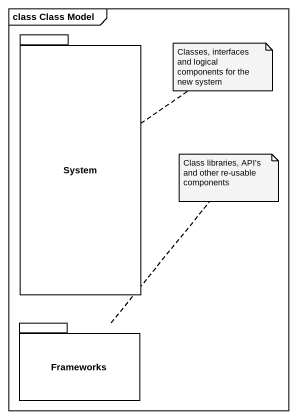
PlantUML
@startuml
mainframe class Class Model
package System {
}
package Frameworks {
}
note top of System : Classes, interfaces and logical components for the new system
note top of Frameworks : Class libraries, API's and other re-usable components
@enduml
